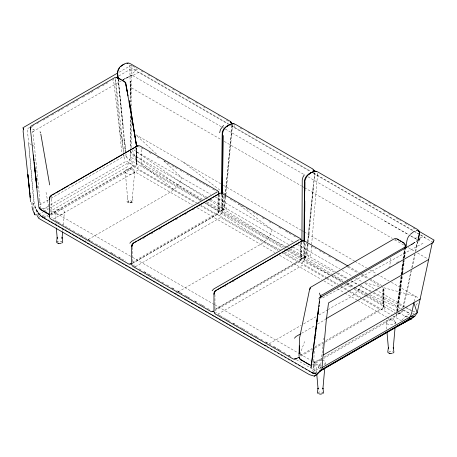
<?xml version="1.0" encoding="UTF-8"?>
<svg xmlns="http://www.w3.org/2000/svg" width="457" height="457" viewBox="0 0 457 457"><rect width="100%" height="100%" fill="white"/><g stroke="black" fill="none" stroke-linecap="round" stroke-linejoin="round"><path stroke-width="0.34" stroke-dasharray="2.29 1.71" d="M57.702 242.039L57.702 241.439L57.702 242.067A2.011 1.16 0 0 1 59.639 241.205A2.011 1.16 0 0 1 61.581 242.067L61.581 241.439M122.008 142.081L122.008 137.711L115.495 78.998L115.752 78.061M219.063 194.596L219.063 210.563L218.566 212.488L216.715 214.704L131.376 263.975M222.119 195.11L222.148 211.551L222.588 212.951L223.759 213.996L282.215 247.745M131.199 147.731L131.336 119.98M222.136 210.134L222.211 194.516M304.453 242.501L304.379 258.205L304.888 260.467L306.059 261.513L329.554 275.08M383.92 307.07L383.977 289.384M304.442 257.657L304.539 242.044M419.583 241.068L419.6 239.359M131.41 109.994L131.77 68.47L228.077 124.076M221.599 194.248L221.434 209.906L221.736 211.454L222.816 212.608M303.911 241.764L303.734 257.422L304.036 258.97L305.116 260.119M222.331 195.048L222.079 210.631M129.999 155.614L130.605 153.792L130.679 149.136M314.365 347.194L313.725 363.041L395.939 315.576L396.116 314.199M221.594 214.019L221.725 212.168M303.888 261.535L304.019 259.679M130.959 150.959L130.376 156.911L127.155 166.959L50.247 211.363M317.272 174.82L317.198 173.152M234.841 127.229L234.767 125.561M317.541 174.483L311.554 245.506M310.657 256.154L311.497 246.209M62.746 230.494L62.997 227.66M63.249 224.827L64.311 212.791A4.833 2.793 0 0 0 58.387 209.369A4.833 2.793 0 0 0 56.222 214.042A4.833 2.793 0 0 0 64.311 212.791M134.649 172.18A4.833 2.793 0 0 1 126.56 173.432A4.833 2.793 0 0 1 128.725 168.764A4.833 2.793 0 0 1 134.649 172.18L132.393 197.675L132.393 196.927L133.084 201.566L132.25 202.4L129.148 202.879L127.703 202.4L126.875 201.566L127.56 196.927L127.56 197.675L125.309 172.18M325.03 364.806L325.156 363.389M395.368 324.196L395.494 322.779A4.833 2.793 0 0 0 389.575 319.363A4.833 2.793 0 0 0 387.405 324.03A4.833 2.793 0 0 0 395.494 322.779M225.707 197.19L224.77 207.124L224.147 209.055L220.125 211.374L218.309 210.848L205.324 203.354M225.975 194.351L232.476 125.521L232.259 123.944M308.018 244.712L307.075 254.646L306.453 256.571L302.511 258.913L300.677 258.405L287.139 250.59M308.286 241.873L314.816 173.06M224.113 205.89L225.078 196.104M225.147 195.407L232.03 125.606M306.464 253.464L307.378 244.272M307.658 241.445L313.091 187.016M225.112 196.464L224.124 206.347L223.045 209.689M225.181 195.762L232.253 125.184M314.747 172.815L307.572 243.284M307.504 243.992L306.493 253.903L305.419 257.228M322.916 346.709L320.283 368.628M322.996 346.012L323.316 343.207M323.71 339.705L323.87 338.306M397.344 311.046L401.846 274.503M403.582 260.833L401.892 274.943M403.999 257.297L404.833 250.236L403.622 259.736M402 273.794L403.582 260.587M403.919 257.805L404.833 250.156M401.657 276.142L398.733 297.456M401.743 275.308L403.537 260.719M400.76 277.142L396.202 313.508M401.109 274.309L402.68 261.581M403.028 258.748L404.074 250.265M397.858 311.554L400.983 286.71M401.383 276.434L398.693 297.461L398.693 301.826M401.743 273.629L403.451 260.307M403.542 259.605L404.708 250.493M401.932 273.8L403.628 260.496M403.988 257.697L404.971 249.996M399.452 298.769L402.594 274.274M402.686 273.577L404.394 260.279M404.696 257.919L405.873 248.768M397.219 310.926L401.732 275.897M397.293 310.634L401.8 275.64M226.803 207.444L225.775 210.894M309.109 254.96L308.081 258.411M389.935 264.295L390.924 257.348M396.933 313.433L396.042 315.838M396.933 314.582L396.253 316.33L395.573 316.935L323.87 358.334M403.634 307.264L411.626 270.413M412.231 267.636L415.093 254.423M415.699 251.641L417.807 241.907M416.293 246.237L417.338 241.593M402.76 307.921L411.106 270.595M411.723 267.825L414.819 254.001M415.436 251.236L417.601 241.559M414.31 301.58L415.533 296.233L382.492 287.39M403.034 310.046L402.234 311.874L399.235 313.605L398.253 313.873L397.779 313.005M301.363 258.074L300.86 260.004L299.009 262.215M218.343 212.676L218.84 210.768L218.84 194.791M300.637 260.187L301.134 258.279L301.134 242.301M382.937 307.698L383.434 305.79L383.434 288.424L383.6 306.767L383.103 308.264L382.241 309.121L299.643 356.877M51.47 213.259L50.75 214.67M394.837 240.273L395.608 238.891M361.59 285.157C355.386 298.255 339.083 301.7 328.24 309.686M299.963 354.609L304.539 341.573M402 310.709L401.075 312.457L398.167 314.136L396.328 313.628M38.542 218.12L40.182 215.653L37.377 213.196L32.516 202.285L33.858 209.894M416.041 305.247L418.366 301.831M138.614 166.702L136.632 168.69M220.908 214.213L218.926 216.207M303.208 261.724L301.22 263.718M88.315 239.439L170.147 192.197C175.425 188.827 180.486 183.971 181.669 177.567L163.943 161.018M401.772 320.248L405.439 316.433L409.998 313.508L403.205 309.737M313.056 361.55L314.907 362.618L314.907 370.45L312.142 373.146L313.131 369.524L314.153 361.378L313.89 368.096L313.605 365.646M132.747 73.223L137.62 68.904L128.617 70.841M381.304 309.726L383.16 307.515L383.657 305.59L383.657 288.241L383.16 286.745M135.78 165.577L136.295 165.131L136.729 163.2L136.055 147.725M413.037 243.467L417.092 240.673M50.556 214.082L129.308 168.616L133.153 165.971L196.75 202.68M413.077 243.524L417.23 240.873M413.185 243.375L417.264 240.822M33.532 131.279L32.43 131.947L33.064 134.135L34.429 146.457L40.753 208.632M119.111 72.183L131.17 65.248M29.756 127.377L27.283 128.805L34.315 203.525L36.771 211.077L38.948 214.076L41.227 216.264L43.792 217.989L48.099 215.504M118.786 75.971L131.77 68.47M31.916 126.589L33.767 125.515M36.857 123.733L40.57 121.591M43.044 120.162L48.602 116.952M51.692 115.164L55.406 113.028M57.879 111.599L63.437 108.383M66.533 106.601L70.241 104.459M72.714 103.031L78.278 99.82M82.603 97.324L85.076 95.896M87.55 94.468L93.114 91.257M97.438 88.755L99.912 87.327M102.385 85.899L108.566 82.334M112.273 80.192L113.507 79.478L120.454 138.031L121.665 153.261M32.733 131.736L121.288 80.878M121.888 80.558L132.113 75.097L132.496 75.005L122.208 80.021L132.113 75.097L132.747 75.616L138.865 72.086L228.494 123.83M48.431 199.88L39.776 204.879L38.874 198.715M50.904 198.452L121.99 157.414L121.882 156.026M43.112 209.232L49.916 205.302M50.533 204.947L124.71 162.121L126.069 160.915L134.364 165.708L133.016 166.914L50.801 214.379M266.717 345.206L265.231 345.938L43.295 217.863L39.102 214.167L36.663 210.169L39.325 214.116L43.535 218.012L39.102 214.167L35.143 207.112L36.594 210.506L38.948 214.076L43.027 211.979M43.644 211.62L48.585 208.769M49.202 208.415L128.674 162.595L133.153 165.971L130.376 156.911L202.719 199.383M39.325 214.116L41.404 216.372L45.94 213.847M53.098 219.206L138.437 169.935L195.659 202.971M84.025 241.199L84.625 241.57L87.704 239.794M143.11 238.565L144.955 237.503M151.09 233.961L152.935 232.893M159.076 229.351L161.532 227.934M175.648 219.783L179.333 217.652M184.862 214.464L187.319 213.048M192.843 209.854L194.071 209.146M209.42 200.286L211.877 198.869M219.451 208.586L219.726 210.768L220.177 211.083L223.142 209.369M132.467 262.192L218.012 212.739L218.012 195.322M132.307 263.369L217.646 214.099L218.509 213.236L219.006 211.745L219.006 194.328M135.392 266.717L220.731 217.446L277.959 250.487M177.516 292.314L175.054 293.737L174.563 293.605M178.133 291.96L260.576 244.364C265.797 240.988 270.938 236.24 272.098 229.865L238.068 203.936M224.793 286.436L226.021 285.728M232.773 281.826L234.001 281.118M291.098 248.151L293.554 246.734M301.849 256.126L302.094 258.319L302.563 258.628L305.493 256.937M214.761 309.709L297.65 261.855L282.266 252.972M214.601 310.88L299.946 261.61L300.803 260.747L301.3 259.256L301.3 241.839M217.686 314.233L303.025 264.957L326.407 278.462M373.677 275.959L376.151 274.531M388.513 267.391L390.986 265.963M396.55 262.752L399.024 261.324M269.179 343.784L301.169 325.315M303.631 323.893L316.552 316.433M319.015 315.016L327.629 310.04M301.563 333.29L315.119 325.47M317.575 324.047L325.841 319.277M300.129 355.449L312.405 348.36M314.862 346.937L323.459 341.979M325.915 340.562L379.944 309.366L362.098 299.067M398.253 313.873L401.183 312.182M312.365 364.972L321.637 359.619M321.18 367.417L311.691 372.763L84.134 241.445M311.691 372.763L315.673 373.535L311.348 372.369L313.605 373.415L317.912 370.924M51.687 217.721L52.132 217.475M134.432 264.986L133.044 265.488M216.281 312.748L216.727 312.502M423.045 243.215L322.996 297.713L320.243 298.507M315.673 373.535L313.325 373.42L311.457 372.615L313.325 373.42L315.381 373.54L317.147 372.592M302.563 258.628L303.448 258.302M220.177 211.083L221.142 210.786M50.984 215.058L52.161 214.744L135.369 166.702L136.546 165.24L136.729 164.349L136.7 147.628M41.438 208.546L46.894 207.884L132.113 257.085M130.325 67.15L132.427 66.911M419.932 237.891L425.061 237.32L420.737 234.818M412.602 313.262L413.905 313.142M398.71 312.548L405.439 316.433L408.804 316.335M417.441 237.943L415.573 237.983L416.875 239.508L409.009 234.967M36.8 214.916L39.576 215.161M315.381 373.54L313.028 373.249L311.348 372.369M33.498 129.542L34.218 129.645L32.778 129.434L31.396 126.972M130.833 65.414L132.467 65.842M365.286 282.78L379.738 286.653M412.785 311.171L415.91 312.359M405.439 316.433L407.238 317.141M313.605 373.415L43.295 217.863M367.371 293.543L355.803 288.001M369.953 294.748L400.309 308.972M402.891 310.183L409.998 313.508M371.404 291.309L359.956 285.734M373.952 292.537L403.885 306.95M406.427 308.178L412.163 310.937M280.284 249.751L264.42 241.719L204.896 202.725M284.728 252.001L331.051 275.462M331.685 275.788L343.11 281.569M346.914 283.5L355.169 287.676M286.825 247.048L268.545 237.377L208.141 199.395M287.459 247.38L289.35 248.38M289.978 248.717L334.107 272.064M336.626 273.395L347.977 279.398M351.13 281.066L359.322 285.402M308.029 176.808L408.404 234.618M370.478 291.549L358.756 284.985M372.946 292.92L402.588 309.395M384.554 220.994L409.735 235.315M410.346 235.663L418.332 240.205M133.798 149.759L135.883 151.376L210.58 194.288M133.09 66.196L136.797 68.339M141.122 70.835L143.595 72.263M147.919 74.759L151.633 76.902M155.957 79.398L159.664 81.54M163.989 84.037L166.462 85.465M172.643 89.035L174.5 90.103M179.441 92.96L181.298 94.033M187.479 97.598L189.952 99.026M195.51 102.237L197.367 103.311M203.548 106.875L204.782 107.589M218.383 115.444L219.617 116.152M226.415 120.082L229.505 121.865M240.016 127.931L242.484 129.36M248.048 132.57L249.288 133.284M256.086 137.209L257.32 137.923M358.682 196.441L361.156 197.87M368.571 202.154L371.044 203.582M373.518 205.01L375.991 206.438M383.406 210.717L385.879 212.145M388.353 213.573L392.06 215.715M396.385 218.212L400.715 220.708M405.039 223.205L408.747 225.347M413.077 227.849L415.544 229.271M231.585 125.618L310.709 171.295M313.799 173.077L420.114 234.464M230.545 125.498L310.183 171.478M313.268 173.26L418.212 233.847M420.686 235.275L432.413 242.044M132.747 75.616L222.239 127.28M222.856 127.64L224.707 128.708M225.324 129.063L304.322 174.671M131.565 87.881L221.148 139.602M224.238 141.384L301.466 185.97M302.083 186.325L303.934 187.399M304.551 187.753L392.283 238.405M394.751 239.828L404.022 245.18M408.347 247.677L415.139 251.601M417.612 253.029L427.495 258.736M220.771 183.788L135.792 134.724L156.642 154.198M223.245 185.216L301.152 230.191M301.769 230.551L303.625 231.619M304.242 231.979L354.324 260.896M354.94 261.25L366.691 268.031M369.782 269.819L376.579 273.743M377.202 274.103L388.947 280.884M391.421 282.312L419.115 298.301M348.451 266.345L359.151 272.521M361.99 274.16L368.993 278.204M369.61 278.559L381.681 285.528M143.001 148.873L141.156 147.811L141.156 165.228L201.457 200.04M149.153 152.427L151.615 153.849M157.151 157.048L159.613 158.465M163.92 160.955L169.461 164.149M171.918 165.571L177.459 168.77M179.921 170.187L183.611 172.323M186.69 174.1L192.226 177.293M195.916 179.424L202.068 182.977M202.685 183.331L210.071 187.599M212.534 189.021L216.224 191.152M225.912 196.744L223.45 195.322L223.45 212.739L283.134 247.197M230.219 199.229L235.755 202.428M238.217 203.851L243.758 207.044M246.214 208.466L249.91 210.597M252.984 212.374L257.908 215.218M262.215 217.703L264.677 219.126M268.984 221.611L272.675 223.741M278.827 227.295L281.289 228.717M285.596 231.202L291.138 234.401M293.594 235.823L297.29 237.954M308.207 244.255L305.744 242.833L305.744 260.25L330.36 274.463M311.286 246.032L316.204 248.876M319.283 250.647L324.818 253.846M328.514 255.977L330.971 257.4M335.278 259.884L338.974 262.015M347.588 266.991L358.048 273.029M361.121 274.806L367.891 278.713M370.353 280.135L380.201 285.819M293.017 241.936L215.504 197.138M297.324 244.421L339.768 268.91M342.23 270.333L352.69 276.365M355.763 278.142L362.532 282.043M288.624 244.518L210.494 199.361M292.931 247.003L335.375 271.492M337.837 272.915L347.68 278.593M351.37 280.724L358.139 284.631M207.027 201.868L284.54 246.614M289.458 249.459L331.291 273.617M333.753 275.04L344.212 281.078M347.286 282.854L354.055 286.762M354.666 287.122L368.142 294.902M368.753 295.256L398.098 312.194M206.375 202.885L218.069 209.632M288.059 250.042L300.363 257.148L300.363 243.21M330.971 274.817L342.664 281.569M346.355 283.7L353.124 287.607M353.741 287.961L365.429 294.714M366.046 295.068L382.658 304.659L382.658 287.242M200.383 200.497L128.046 158.733L126.623 157.328L126.023 154.814M284.677 249.168L286.522 250.23M332.028 276.502L341.922 282.215M345.012 284.003L351.816 287.927M354.284 289.355L366.034 296.136M366.651 296.496L395.711 313.274M360.961 297.427L349.314 290.703M363.412 298.838L392.14 315.427M392.752 315.781L401.315 320.723M197.367 203.034L199.212 204.102M199.829 204.456L279.181 250.236M283.489 252.721L325.938 277.216M326.555 277.57L338.243 284.311M341.316 286.088L348.697 290.349M200.583 205.816L215.35 214.339M327.023 278.816L337.483 284.854M340.562 286.63L349.177 291.606M349.794 291.96L361.481 298.707M129.308 168.616L192.288 204.97M197.213 207.809L274.726 252.527M279.644 255.366L321.477 279.507M323.939 280.924L334.398 286.962M337.472 288.733L344.241 292.64M344.852 292.994L357.123 300.072M357.734 300.426L386.468 317.015M387.079 317.369L396.859 323.013M31.533 144.789L28.642 143.121L33.887 204.393L32.516 202.285M32.11 145.12L34.429 146.457M132.73 257.44L214.247 304.505M214.864 304.859L299.472 353.707M300.089 354.061L310.589 360.122M44.278 210.614L47.836 212.671M54.943 220.268L70.327 229.151M72.783 230.574L75.245 231.996M77.707 233.413L93.091 242.296M95.553 243.718L102.939 247.98M105.396 249.402L107.858 250.824M110.32 252.241L115.861 255.44M118.317 256.863L125.704 261.124M139.082 268.847L141.544 270.27M144.006 271.692L151.387 275.954M153.849 277.376L159.39 280.575M161.852 281.992L164.309 283.414M166.771 284.837L169.233 286.259M171.695 287.676L174.157 289.098M182.154 293.72L176.619 290.521L182.137 293.794M184.617 295.136L192.003 299.404M194.465 300.82L196.921 302.243M199.383 303.665L204.925 306.864M207.387 308.281L209.843 309.703M220.148 315.65L225.684 318.849M228.146 320.271L230.608 321.694M233.07 323.11L240.451 327.378M242.913 328.794L248.454 331.993M250.916 333.416L258.296 337.677M260.758 339.1L263.221 340.522M265.683 341.939L271.218 345.138M273.68 346.56L281.066 350.822M283.529 352.244L285.985 353.667M288.447 355.083L290.909 356.506M48.745 216.784L46.894 215.715L42.221 217.309L40.182 215.653M56.777 221.417L59.244 222.845M80.243 234.967L83.945 237.109M88.27 239.605L91.977 241.742M103.088 248.157L106.795 250.299M111.12 252.795L113.587 254.223M119.146 257.428L120.38 258.142M133.97 265.985L136.437 267.414M143.846 271.692L146.32 273.115M148.788 274.543L151.261 275.971M172.255 288.093L174.106 289.161M186.462 296.29L188.93 297.718M195.105 301.283L196.956 302.351M201.28 304.848L203.748 306.276M217.955 314.473L220.423 315.901M225.981 319.112L228.454 320.534M232.773 323.03L236.48 325.173M240.805 327.669L243.273 329.091M255.623 336.226L258.096 337.649M265.506 341.927L267.973 343.356M273.532 346.566L276.005 347.988M278.473 349.416L280.946 350.845M288.356 355.123L290.823 356.546M296.382 359.756L314.907 370.45M84.625 241.57L43.792 217.989L41.633 216.332M173.991 189.552L137.277 160.961L130.862 152.25L134.735 155.523L206.804 197.224M364.983 283.471L374.786 289.178M375.397 289.538L404.811 306.658M405.422 307.013L410.934 310.223M205.119 197.498L180.355 181.926L135.883 151.376M205.724 197.875L207.535 199.018M127.069 157.305L125.926 156.134L125.469 154.5M201.326 200.389L178.11 185.182L134.735 155.523L132.376 150.33M183.051 162.012L220.485 190.535M223.324 192.7L225.592 194.425M384.965 309.446L384.177 306.698M134.735 155.523L137.277 160.961M124.704 159.185L123.978 156.934M138.614 146.08L139.111 147.36M303.208 241.107L303.699 242.387M220.908 193.597L221.405 194.871M31.247 202.485L31.904 205.896M129.817 64.974L130.319 95.564L130.199 81.06M46.043 192.334L48.591 206.347M120.711 128.2L123.533 152.301L122.013 137.7M118.066 78.638L126.069 155.243M118.386 79.689L123.207 126.338M124.635 140.11L125.732 151.101M118.135 78.878L125.195 151.673M386.154 322.779L386.719 329.154M315.816 363.389L316.632 372.592M115.233 78.901L120.454 138.031M54.971 212.791L55.663 220.582M55.908 223.41L56.285 227.66M136.003 147.891L136.552 164.194L136.517 148.171L136.517 163.715M130.348 102.094L130.199 81.426L130.342 102.042M130.445 115.638L130.673 148.422M130.456 116.209L130.656 148.251M130.679 151.09L130.685 152.512M51.435 195.128L51.458 212.739M392.769 351.427L392.769 352.056M318.546 392.037L318.546 392.666A2.011 1.16 0 0 1 321.911 392.146M300.312 243.53L300.312 260.25L214.967 309.52L214.967 294.891M132.673 247.38L132.673 262.01M131.919 202.057A2.011 1.16 0 0 0 129.457 200.634A2.011 1.16 0 0 0 128.56 202.577A2.011 1.16 0 0 0 131.919 202.057L131.919 200.829L131.399 201.954L129.457 202.251L128.56 201.954L128.034 200.829L128.034 202.057M388.884 352.056A2.011 1.16 0 0 1 392.249 351.536M322.328 360.087A4.833 2.793 0 0 1 325.321 362.664A4.833 2.793 0 0 1 322.328 365.246M321.128 365.434A4.833 2.793 0 0 1 319.849 365.434M318.072 365.08A4.833 2.793 0 0 1 316.021 361.596A4.833 2.793 0 0 1 321.739 359.967M322.431 392.037L322.431 392.637L322.431 392.037M42.901 216.864L42.764 217.218L312.731 372.923L42.901 216.864M314.873 373.083L312.862 372.975L315.067 373.363L314.873 373.083M123.973 156.471L123.824 155.083L123.973 156.471"/><path stroke-width="0.69" d="M222.125 193.699L222.296 134.238L223.273 130.833L224.621 128.571M222.211 193.802L222.291 176.762M304.459 241.073L304.728 181.829C305.482 176.419 310.234 171.632 315.69 171.169L316.638 171.638L315.696 171.169M301.928 241.039L302.243 179.858L302.957 177.145L304.305 174.882M304.545 241.336L304.591 234.241M304.733 211.54L304.796 200.903M304.859 191.026L304.916 181.949M221.611 193.534L222.256 132.319C223.193 128.32 226.889 125.378 230.739 124.413M303.916 241.056L304.591 179.852C305.624 175.597 309.635 172.655 313.748 171.729M222.342 194.339L223.307 135.546M299.329 353.678L299.552 345.875M219.68 132.736L220.457 129.508L223.536 125.429M62.62 231.91L62.055 238.286L62.055 237.537L62.746 242.176L61.912 243.01M324.721 368.348L322.905 388.884L322.905 388.136L323.59 392.774L322.762 393.608M393.243 348.274L395.059 327.738M37.371 215.767L38.542 218.12L40.513 219.394L309.486 374.683L314.33 376.168L316.992 374.631L321.848 369.33L326.195 321.008L328.526 302.9L433.602 242.25L433.076 240.97M311.674 363.486L316.901 320.785M405.165 247.374L405.416 245.289L405.102 244.112M404.159 249.556L404.422 247.431L322.208 294.896L320.483 295.473L320.214 297.576M314.502 342.442L314.679 341.036M314.862 339.637L315.124 337.534M315.393 335.432L315.576 334.027M315.838 331.925L316.021 330.525M316.198 329.12L316.467 327.018M316.735 324.916L316.912 323.51M317.089 322.111L317.358 320.009M317.535 318.603L317.804 316.501M318.072 314.399L318.34 312.297M318.609 310.194L318.786 308.795M319.055 306.687L319.232 305.287M319.5 303.185L319.677 301.78M405.148 248.597L405.416 246.494M405.965 248.06C406.673 243.804 406.284 238.988 409.289 235.492M316.901 320.5L318.42 310.006M319.38 371.398L397.784 326.127L411.443 318.792L414.859 316.164L417.161 312.834L432.265 242.741M417.955 241.21L419.617 233.567L419.555 232.076L417.858 230.517L416.207 230.654M418.372 238.103L419.469 232.345L419.035 230.951L417.658 229.534L317.227 171.603M403.12 322.682C411.768 320.443 412.197 309.846 413.859 302.711L417.161 312.834L322.128 367.565M309.857 289.401L310.577 287.99M318.506 368.016L319.386 364.595M131.902 246.552L132.233 245.312M213.973 294.251L214.47 292.394L216.327 290.172M214.196 294.062L214.693 292.206M49.385 199.223L49.882 197.578M132.176 245.089L131.679 246.734L132.176 244.883L134.032 242.661M30.676 127.514L30.779 127.183M311.474 366.697L310.949 367.696L319.586 299.706L318.929 298.758L319.757 297.233L321.865 296.553L320.466 297.347L412.482 243.907M119.557 67.899C117.329 70.795 117.266 74.531 117.997 77.958M419.6 239.359L419.983 238.68L417.669 240.273M433.185 241.599L434.15 240.171L418.635 231.059M49.882 197.367L51.738 195.145M129.839 243.215L131.422 241.473L216.761 192.203M212.139 290.726L213.716 288.984L299.061 239.714M294.434 338.237L296.016 336.495L300.329 334.004M224.627 128.56C227.249 125.601 231.899 121.83 235.869 124.578L312.782 168.987L314.09 170.358L314.656 171.832M310.954 364.897L311.423 364.429M393.1 352.998L393.928 352.164L393.243 347.526M314.33 376.168L321.848 369.33M120.585 66.762C123.167 64.254 127.463 61.381 130.93 63.997L230.145 121.282L231.408 122.396L231.967 123.71M410.312 234.361L413.871 231.55M226.775 126.652L228.689 125.172M308.732 174.614L311.12 172.763L314.856 171.461M411.3 244.661L412.46 243.867M117.877 72.892L22.85 127.823L23.621 129.262L23.398 128.703L23.136 131.479L29.899 194.191M52.749 194.802L54.6 193.734M55.834 193.02L60.153 190.529M61.387 189.815L68.784 185.542M70.018 184.828L107.641 163.109M108.875 162.395L113.193 159.904M114.427 159.19L136.632 146.371M135.044 242.313L136.883 241.25M138.111 240.542L142.407 238.063M143.635 237.354L177.996 217.515M179.224 216.807L185.97 212.911M187.199 212.202L210.466 198.766M211.677 198.07L218.926 193.888M217.343 289.824L227.826 283.774M229.06 283.06L244.478 274.16M245.712 273.446L280.866 253.149M282.1 252.435L289.504 248.162M290.738 247.454L291.972 246.74M293.205 246.026L301.22 241.399M326.104 318.7L428.735 259.45M299.352 356.974L295.096 359.288L293.245 359.002L215.333 314.022L214.47 313.159L213.973 311.674L213.973 293.103L214.47 291.606L215.333 290.749L302.528 240.616L304.385 240.902L348.074 266.123M323.11 355.1L420.309 298.987M319.917 370.581L408.284 319.563L414.859 316.164L410.649 316.455M319.414 371.438L405.308 321.848L411.443 318.792L410.089 319.055M397.784 326.127L405.308 321.848M124.11 64.254C118.163 66.488 116.044 72.28 118.066 78.17M137.574 145.954L136.083 146.451L137.031 146.103M218.377 193.962L219.868 193.465M303.208 241.107L302.345 240.942L300.672 241.473L301.62 241.13M296.896 358.397L294.434 358.796M229.311 124.955L232.43 123.87M136.083 146.451L137.077 146.12M131.37 263.975L129.514 264.26L128.651 263.975L50.744 218.994L49.882 218.132L49.385 216.647L49.385 198.075L49.882 196.584L50.744 195.722L137.94 145.589L139.796 145.874L217.703 190.855L218.566 191.717L219.063 193.208M300.672 241.473L302.345 240.942M213.665 311.491L211.808 311.777L210.945 311.491L133.038 266.505L132.176 265.648L131.679 264.157L131.679 245.586L132.176 244.095L133.038 243.233L220.234 193.1L222.091 193.391L300.003 238.371L300.86 239.234L301.363 240.725M131.422 263.689L129.839 263.769M213.716 311.2L212.139 311.286M408.284 319.563L411.443 318.792M126.995 63.317L128.097 63.226M32.036 206.581L32.561 209.306L34.715 214.733L36.8 214.916M311.188 365.292L309.646 364.972L300.403 359.573L299.364 358.397L299.049 357.22M116.809 77.719L118.58 78.118L117.352 77.764M116.906 77.724L118.58 78.118M217.709 191.946L218.343 192.117M300.003 239.462L300.637 239.634M214.693 312.828L215.338 312.999M396.962 239.102L397.916 239.388M389.992 353.478L388.553 352.998L387.719 352.164L388.41 347.526L388.41 348.274L386.97 331.988M58.81 243.49L57.371 243.01L56.537 242.176L57.222 237.537L57.222 238.286L56.348 228.369M48.505 214.139L49.345 214.43L45.797 212.385M308.709 364.366L309.595 364.686L305.47 362.304M230.397 121.922L231.408 122.396M233.259 123.579L234.19 124.036M117.94 78.09L120.877 79.724M231.362 122.933L232.596 123.647M313.565 170.392L315.421 171.466M404.057 242.935L396.922 238.817L395.379 238.503L394.202 238.817L310.314 287.459L309.817 288.321L299.501 338.294L299.021 356.123M397.539 239.434L398.693 240.096M41.673 210.003L45.209 212.042M301.334 359.916L304.882 361.967M49.379 214.71L40.199 209.34L39.153 208.163L38.839 206.987L30.299 127.937L30.979 126.189L114.867 77.541L116.044 77.227L117.58 77.541L124.727 81.666L125.766 82.843L127.554 93.119M122.053 80.381L123.207 81.049M399.869 240.799L401.04 241.502M402.217 242.204L403.394 242.907M312.879 169.907L314.633 171.506M230.471 122.276L232.259 123.944M41.124 209.94L40.222 209.038M301.397 360.213L299.981 358.819L299.198 357.14M123.733 81.095L125.087 82.449L126.081 85.168L136.7 146.234M318.215 393.608L317.381 392.774L318.072 388.136L318.072 388.884L316.821 374.717M39.725 208.301L41.084 209.66M403.063 242.364L404.239 243.615M404.422 243.718L405.416 246.437M319.437 293.103L320.157 295.342M40.102 131.833L40.57 132.838M39.256 207.467L39.776 208.586M49.385 215.493L49.607 216.527M34.349 212.659L34.715 214.733M40.822 134.072L49.676 184.902M125.909 85.008L126.955 91.286M127.783 94.519L128.006 95.919M136.517 146.08L129.297 100.74L136.494 146.086M129.331 102.562L130.736 111.605M131.816 118.557L132.033 119.945M132.25 121.339L132.467 122.727M30.071 195.602L30.328 197.71L30.105 195.602M34.326 163.68L36.931 187.461L35.098 170.507M30.522 128.126L30.676 129.542M33.424 154.969L33.572 156.38M33.727 157.796L34.029 160.618M34.184 162.029L34.486 164.857M34.641 166.268L34.949 169.096M34.732 166.211L34.955 168.513M35.103 169.907L35.395 172.706M35.543 174.106L35.84 176.899M35.983 178.213L36.943 187.387M29.442 189.289L27.888 174.551L30.539 201.76M29.591 190.689L29.956 194.202M117.877 74.742L118.169 77.57M392.249 353.175A2.011 1.16 0 0 1 389.404 353.175M321.911 393.785A2.011 1.16 0 0 1 319.066 393.785M61.061 243.187A2.011 1.16 0 0 1 58.222 243.187M405.416 245.289L405.165 247.408L405.416 245.289M419.457 233.264L419.372 233.636L419.457 233.264"/></g></svg>
